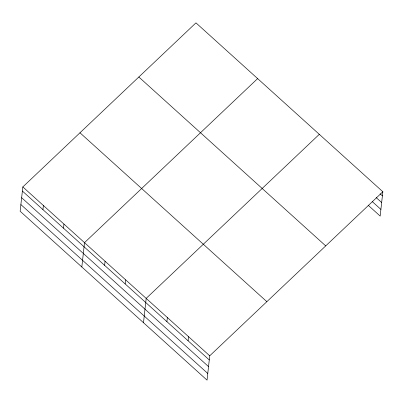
<?xml version="1.0" encoding="UTF-8"?>
<svg xmlns="http://www.w3.org/2000/svg" width="403" height="403" viewBox="0 0 403 403"><rect width="100%" height="100%" fill="white"/><g stroke="black" fill="none" stroke-linecap="round" stroke-linejoin="round"><path stroke-width="0.6" d="M22.835 186.927L20.15 211.248L207.041 380.135L209.726 355.809L382.85 191.752L195.959 22.865L22.835 186.927L209.726 355.809M42.94 209.625L43.393 205.5M63.498 228.204L63.951 224.078M81.824 266.982L84.509 242.656L257.633 78.6M104.614 265.355L105.067 261.235M125.172 283.934L125.625 279.813M143.498 322.712L146.183 298.386L319.307 134.33M166.907 321.649L167.366 317.529M188.09 340.792L188.544 336.666M382.85 191.752L380.165 216.073L368.191 205.258M380.094 193.793L382.397 195.873M376.135 197.546L381.661 202.538M372.15 201.5L380.9 209.409M138.828 77.008L325.72 245.89M79.965 132.783L266.857 301.671M22.382 191.047L209.268 359.929M21.646 197.712L208.532 366.599M20.885 204.583L207.777 373.465"/></g></svg>
